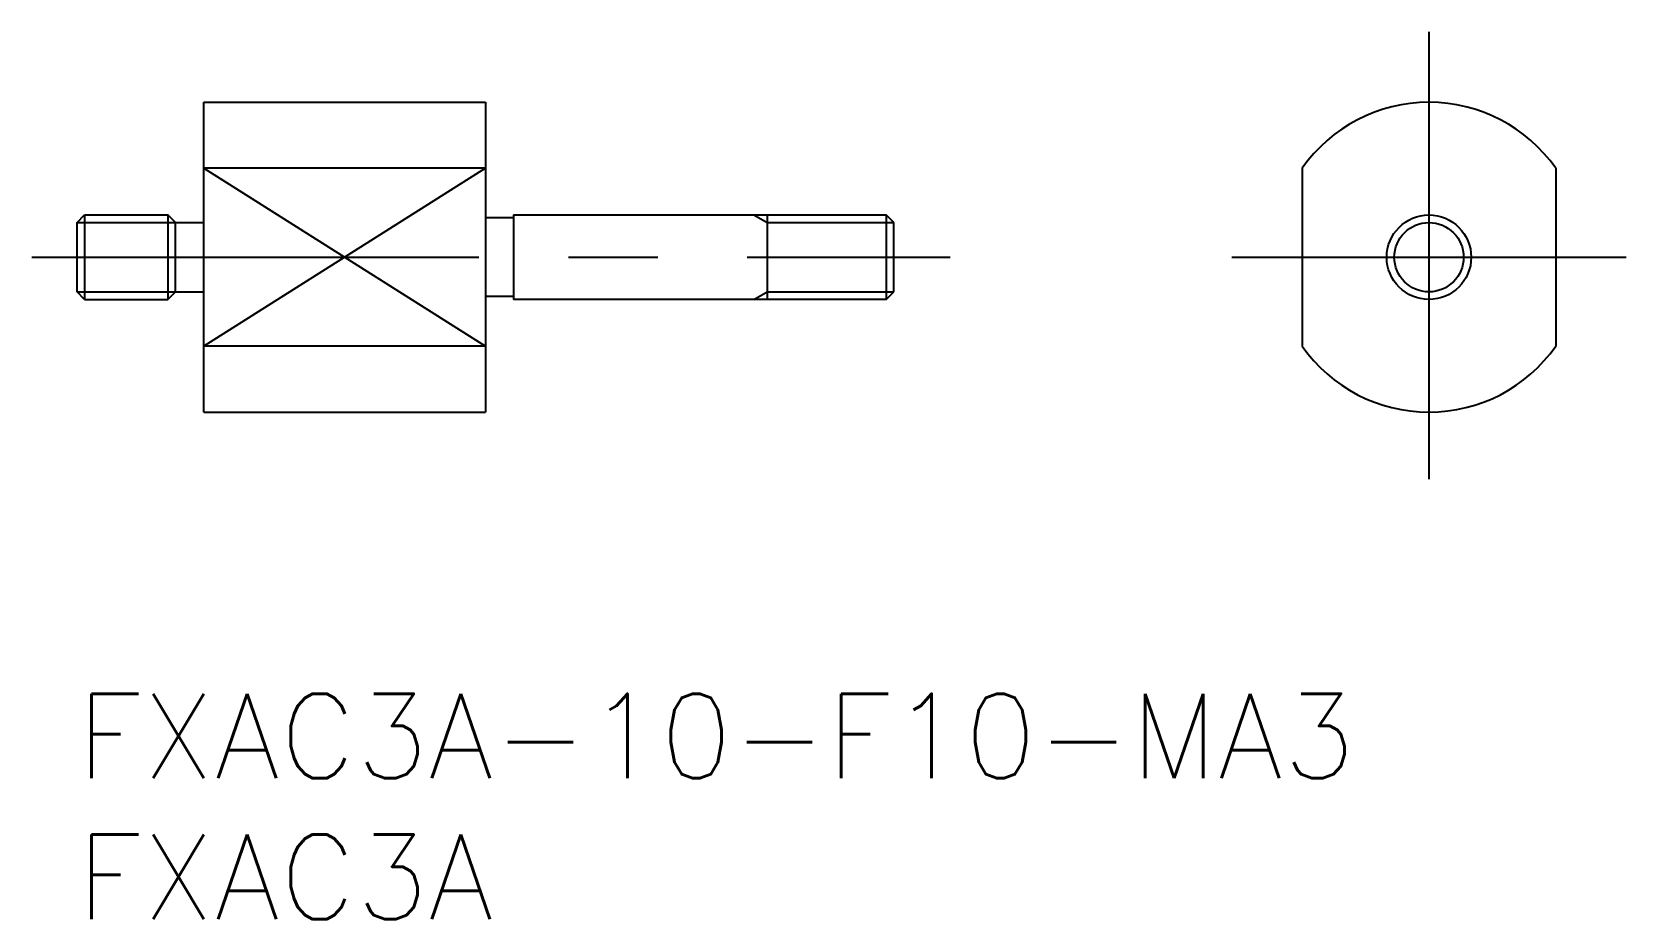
# Model space of a CAD drawing. Extents: x -1.6 to 55, y -8 to 23.5.
import ezdxf

# ---------------------------------------------------------------- set-up
doc = ezdxf.new("R2010")
doc.units = 0
doc.header["$LTSCALE"] = 0.5
doc.linetypes.add('CENTER', pattern=[50.8, 31.75, -6.35, 6.35, -6.35])
for name, color, linetype in [('MSM_CENTER', 1, 'CENTER'), ('MSM_CONTINUOUS', 7, 'CONTINUOUS'), ('MSM_NARROW', 5, 'CONTINUOUS'), ('MSM_PART_NUMBER', 7, 'CONTINUOUS')]:
    doc.layers.add(name, color=color, linetype=linetype)
doc.styles.get("Standard").update_dxf_attribs({"font": 'txt.shx', "height": 3, "bigfont": 'bigfont.shx'})

# ---------------------------------------------------------------- blocks, each defined once
blk = doc.blocks.new('*U4')
at = {"layer": 'MSM_PART_NUMBER'}
blk.add_text('FXAC3A-10-F10-MA3', height=3, dxfattribs=at).set_placement((0, -3))
blk = doc.blocks.new('*U5')
at = {"layer": 'MSM_PART_NUMBER'}
blk.add_text('FXAC3A', height=3, dxfattribs=at).set_placement((0, -8))

msp = doc.modelspace()

# ---------------------------------------------------------------- linework, layer by layer
at = {"layer": 'MSM_CENTER'}
for p, q in [((48, 23.5), (48, 7.5)), ((-1.603, 15.5), (31, 15.5)), ((41, 15.5), (55, 15.5))]:
    msp.add_line(p, q, dxfattribs=at)
at = {"layer": 'MSM_CONTINUOUS'}
for p, q in [((4.5, 10), (4.5, 21)), ((4.5, 21), (14.5, 21)), ((14.5, 21), (14.5, 10)), ((14.5, 18.662), (4.5, 18.662)), ((43.5, 18.662), (43.5, 12.338)), ((52.5, 18.662), (52.5, 12.338)), ((0, 16.729), (0.27, 17)), ((0.27, 17), (3.229, 17)), ((0.27, 17), (0.27, 14)), ((3.5, 16.729), (3.229, 17)), ((3.229, 17), (3.229, 14)), ((15.5, 17), (28.729, 17)), ((15.5, 17), (15.5, 14)), ((24.5, 17), (24.5, 14)), ((29, 16.729), (28.729, 17)), ((28.729, 17), (28.729, 14)), ((0, 14.27), (0, 16.729)), ((3.5, 14.27), (3.5, 16.729)), ((3.5, 16.729), (4.5, 16.729)), ((15.5, 16.9), (14.5, 16.9)), ((29, 14.27), (29, 16.729)), ((0.27, 14), (0, 14.27)), ((3.229, 14), (3.5, 14.27)), ((3.5, 14.27), (4.5, 14.27)), ((28.729, 14), (29, 14.27)), ((0.27, 14), (3.229, 14)), ((15.5, 14.1), (14.5, 14.1)), ((28.729, 14), (15.5, 14)), ((14.5, 12.338), (4.5, 12.338)), ((4.5, 10), (14.5, 10))]:
    msp.add_line(p, q, dxfattribs=at)
msp.add_circle((48, 15.5), 1.5, dxfattribs=at)
for start, end in [(35.0968, 144.9032), (215.0968, 324.9032)]:
    msp.add_arc((48, 15.5), 5.5, start, end, dxfattribs=at)
at = {"layer": 'MSM_NARROW'}
for p, q in [((4.5, 18.662), (14.5, 12.338)), ((14.5, 18.662), (4.5, 12.338)), ((24.031, 17), (24.5, 16.729)), ((0, 16.729), (3.5, 16.729)), ((24.5, 16.729), (29, 16.729)), ((0, 14.27), (3.5, 14.27)), ((24.031, 14), (24.5, 14.27)), ((24.5, 14.27), (29, 14.27))]:
    msp.add_line(p, q, dxfattribs=at)
msp.add_circle((48, 15.5), 1.23, dxfattribs=at)

# ---------------------------------------------------------------- block references
at = {"layer": 'MSM_CONTINUOUS'}
for name in ['*U4', '*U5']:
    msp.add_blockref(name, (0, 0), dxfattribs=at)

doc.saveas('drawing.dxf')
